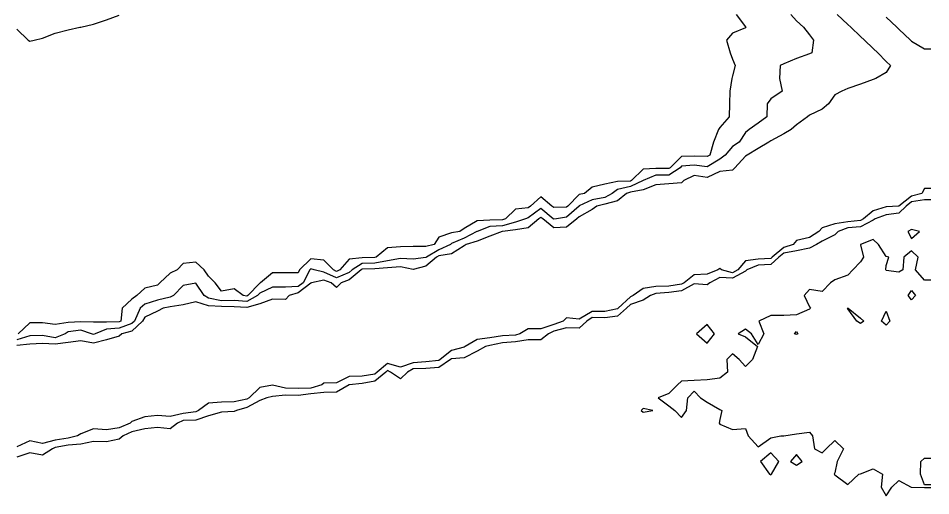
# Model space of a CAD drawing. Header units: metres. Extents: x 2681030 to 2681330, y 1246000 to 1246290.
# Drawn here: x 2681294.3 to 2681330, y 1246237.41 to 1246256.11 of the extents above; entities that cross this region are included whole.
import ezdxf

# ---------------------------------------------------------------- set-up
doc = ezdxf.new("R2010")
doc.units = ezdxf.units.M
doc.layers.add('BASIS_HOEHENLINIEN', color=8, linetype='Continuous')

msp = doc.modelspace()

# ---------------------------------------------------------------- linework, layer by layer
at = {"layer": 'BASIS_HOEHENLINIEN'}
for points in [[(2681324.531, 1246256.25, 0), (2681324.75, 1246256.004, 0), (2681325.024, 1246255.75, 0), (2681325.25, 1246255.46, 0), (2681325.419, 1246255.25, 0), (2681325.345, 1246254.75, 0), (2681325.25, 1246254.712, 0), (2681324.75, 1246254.531, 0), (2681324.25, 1246254.321, 0), (2681324.114, 1246254.25, 0), (2681324.084, 1246253.75, 0), (2681324.188, 1246253.25, 0), (2681323.75, 1246252.952, 0), (2681323.604, 1246252.75, 0), (2681323.589, 1246252.25, 0), (2681323.25, 1246251.993, 0), (2681322.89, 1246251.75, 0), (2681322.75, 1246251.633, 0), (2681322.504, 1246251.25, 0), (2681322.25, 1246251.088, 0), (2681321.957, 1246250.75, 0), (2681321.75, 1246250.582, 0), (2681321.25, 1246250.288, 0), (2681320.75, 1246250.352, 0), (2681320.25, 1246250.308, 0), (2681320.192, 1246250.25, 0), (2681319.75, 1246249.965, 0), (2681319.25, 1246249.958, 0), (2681318.753, 1246249.75, 0), (2681318.75, 1246249.748, 0), (2681318.25, 1246249.513, 0), (2681317.75, 1246249.4, 0), (2681317.53, 1246249.25, 0), (2681317.25, 1246249.086, 0), (2681316.75, 1246248.996, 0), (2681316.25, 1246248.76, 0), (2681316.24, 1246248.75, 0), (2681315.75, 1246248.321, 0), (2681315.359, 1246248.25, 0), (2681315.25, 1246248.233, 0), (2681315.229, 1246248.25, 0), (2681314.75, 1246248.655, 0), (2681314.25, 1246248.296, 0), (2681314.14, 1246248.25, 0), (2681313.75, 1246248.121, 0), (2681313.25, 1246247.982, 0), (2681312.75, 1246247.949, 0), (2681312.25, 1246247.755, 0), (2681312.244, 1246247.75, 0), (2681311.75, 1246247.501, 0), (2681311.25, 1246247.282, 0), (2681311.211, 1246247.25, 0), (2681310.75, 1246247.039, 0), (2681310.267, 1246246.75, 0), (2681310.25, 1246246.735, 0), (2681309.75, 1246246.675, 0), (2681309.25, 1246246.702, 0), (2681308.75, 1246246.61, 0), (2681308.25, 1246246.515, 0), (2681307.75, 1246246.503, 0), (2681307.367, 1246246.25, 0), (2681307.25, 1246246.153, 0), (2681306.75, 1246245.941, 0), (2681306.25, 1246246.163, 0), (2681305.878, 1246246.25, 0), (2681305.75, 1246246.288, 0), (2681305.71, 1246246.25, 0), (2681305.441, 1246245.75, 0), (2681305.25, 1246245.599, 0), (2681304.75, 1246245.572, 0), (2681304.25, 1246245.571, 0), (2681303.75, 1246245.346, 0), (2681303.657, 1246245.25, 0), (2681303.25, 1246245.009, 0), (2681302.75, 1246245.052, 0), (2681302.25, 1246245.046, 0), (2681301.75, 1246245.141, 0), (2681301.577, 1246245.25, 0), (2681301.25, 1246245.731, 0), (2681300.75, 1246245.639, 0), (2681300.378, 1246245.25, 0), (2681300.25, 1246245.18, 0), (2681299.75, 1246245.074, 0), (2681299.25, 1246244.908, 0), (2681299.077, 1246244.75, 0), (2681298.851, 1246244.25, 0), (2681298.75, 1246244.155, 0), (2681298.25, 1246243.976, 0), (2681297.75, 1246243.93, 0), (2681297.308, 1246243.75, 0), (2681297.25, 1246243.721, 0), (2681297.169, 1246243.75, 0), (2681296.75, 1246243.893, 0), (2681296.25, 1246243.823, 0), (2681296.135, 1246243.75, 0), (2681295.75, 1246243.588, 0), (2681295.25, 1246243.679, 0), (2681294.75, 1246243.666, 0), (2681294.25, 1246243.512, 0)], [(2681326.338, 1246256.25, 0), (2681326.75, 1246255.863, 0), (2681326.87, 1246255.75, 0), (2681327.25, 1246255.393, 0), (2681327.403, 1246255.25, 0), (2681327.75, 1246254.924, 0), (2681327.935, 1246254.75, 0), (2681328.25, 1246254.418, 0), (2681328.43, 1246254.25, 0), (2681328.25, 1246253.979, 0), (2681327.858, 1246253.75, 0), (2681327.75, 1246253.711, 0), (2681327.25, 1246253.53, 0), (2681326.75, 1246253.35, 0), (2681326.516, 1246253.25, 0), (2681326.25, 1246253.104, 0), (2681325.996, 1246252.75, 0), (2681325.75, 1246252.546, 0), (2681325.25, 1246252.306, 0), (2681325.173, 1246252.25, 0), (2681324.75, 1246251.936, 0), (2681324.542, 1246251.75, 0), (2681324.25, 1246251.584, 0), (2681323.75, 1246251.303, 0), (2681323.664, 1246251.25, 0), (2681323.25, 1246251.01, 0), (2681322.823, 1246250.75, 0), (2681322.75, 1246250.702, 0), (2681322.334, 1246250.25, 0), (2681322.25, 1246250.164, 0), (2681321.75, 1246250.111, 0), (2681321.25, 1246249.872, 0), (2681320.75, 1246249.955, 0), (2681320.335, 1246249.75, 0), (2681320.25, 1246249.657, 0), (2681319.75, 1246249.623, 0), (2681319.25, 1246249.581, 0), (2681318.75, 1246249.391, 0), (2681318.25, 1246249.3, 0), (2681318.093, 1246249.25, 0), (2681317.75, 1246248.951, 0), (2681317.25, 1246248.823, 0), (2681316.936, 1246248.75, 0), (2681316.75, 1246248.618, 0), (2681316.25, 1246248.332, 0), (2681316.155, 1246248.25, 0), (2681315.75, 1246247.929, 0), (2681315.25, 1246247.904, 0), (2681314.819, 1246248.25, 0), (2681314.75, 1246248.308, 0), (2681314.67, 1246248.25, 0), (2681314.25, 1246247.906, 0), (2681313.75, 1246247.815, 0), (2681313.25, 1246247.751, 0), (2681313.239, 1246247.75, 0), (2681312.75, 1246247.573, 0), (2681312.25, 1246247.378, 0), (2681311.818, 1246247.25, 0), (2681311.75, 1246247.194, 0), (2681311.25, 1246246.888, 0), (2681310.75, 1246246.804, 0), (2681310.659, 1246246.75, 0), (2681310.25, 1246246.393, 0), (2681309.75, 1246246.264, 0), (2681309.25, 1246246.377, 0), (2681308.75, 1246246.338, 0), (2681308.25, 1246246.294, 0), (2681307.75, 1246246.275, 0), (2681307.712, 1246246.25, 0), (2681307.25, 1246245.865, 0), (2681306.94, 1246245.75, 0), (2681306.75, 1246245.56, 0), (2681306.541, 1246245.75, 0), (2681306.25, 1246245.855, 0), (2681305.772, 1246245.75, 0), (2681305.75, 1246245.73, 0), (2681305.25, 1246245.351, 0), (2681304.896, 1246245.25, 0), (2681304.75, 1246245.1, 0), (2681304.25, 1246245.113, 0), (2681303.75, 1246244.922, 0), (2681303.25, 1246244.787, 0), (2681302.75, 1246244.807, 0), (2681302.25, 1246244.826, 0), (2681301.75, 1246244.843, 0), (2681301.25, 1246245.003, 0), (2681300.75, 1246244.886, 0), (2681300.25, 1246244.802, 0), (2681299.97, 1246244.75, 0), (2681299.75, 1246244.639, 0), (2681299.25, 1246244.403, 0), (2681299.165, 1246244.25, 0), (2681298.75, 1246243.86, 0), (2681298.349, 1246243.75, 0), (2681298.25, 1246243.661, 0), (2681297.75, 1246243.52, 0), (2681297.25, 1246243.385, 0), (2681296.75, 1246243.469, 0), (2681296.25, 1246243.41, 0), (2681295.75, 1246243.34, 0), (2681295.25, 1246243.365, 0), (2681294.75, 1246243.345, 0), (2681294.25, 1246243.291, 0)], [(2681294.25, 1246255.679, 0), (2681294.684, 1246255.25, 0), (2681294.75, 1246255.202, 0), (2681294.918, 1246255.25, 0), (2681295.25, 1246255.331, 0), (2681295.75, 1246255.522, 0), (2681296.25, 1246255.647, 0), (2681296.708, 1246255.75, 0), (2681296.75, 1246255.76, 0), (2681297.25, 1246255.877, 0), (2681297.75, 1246256.047, 0), (2681298.25, 1246256.22, 0)], [(2681322.39, 1246256.25, 0), (2681322.75, 1246255.776, 0), (2681322.77, 1246255.75, 0), (2681322.75, 1246255.733, 0), (2681322.25, 1246255.515, 0), (2681322.01, 1246255.25, 0), (2681322.157, 1246254.75, 0), (2681322.25, 1246254.506, 0), (2681322.347, 1246254.25, 0), (2681322.25, 1246253.848, 0), (2681322.224, 1246253.75, 0), (2681322.145, 1246253.25, 0), (2681322.13, 1246252.75, 0), (2681322.108, 1246252.25, 0), (2681321.75, 1246251.824, 0), (2681321.696, 1246251.75, 0), (2681321.5, 1246251.25, 0), (2681321.356, 1246250.75, 0), (2681321.25, 1246250.688, 0), (2681320.75, 1246250.712, 0), (2681320.25, 1246250.697, 0), (2681319.801, 1246250.25, 0), (2681319.75, 1246250.217, 0), (2681319.25, 1246250.218, 0), (2681318.75, 1246250.196, 0), (2681318.299, 1246249.75, 0), (2681318.25, 1246249.727, 0), (2681317.75, 1246249.708, 0), (2681317.25, 1246249.615, 0), (2681316.75, 1246249.493, 0), (2681316.456, 1246249.25, 0), (2681316.25, 1246249.207, 0), (2681315.8, 1246248.75, 0), (2681315.75, 1246248.706, 0), (2681315.25, 1246248.69, 0), (2681315.174, 1246248.75, 0), (2681314.75, 1246249.111, 0), (2681314.346, 1246248.75, 0), (2681314.25, 1246248.683, 0), (2681313.75, 1246248.634, 0), (2681313.357, 1246248.25, 0), (2681313.25, 1246248.214, 0), (2681312.75, 1246248.2, 0), (2681312.25, 1246248.178, 0), (2681311.75, 1246247.871, 0), (2681311.58, 1246247.75, 0), (2681311.25, 1246247.702, 0), (2681310.75, 1246247.533, 0), (2681310.568, 1246247.25, 0), (2681310.25, 1246247.173, 0), (2681309.75, 1246247.17, 0), (2681309.25, 1246247.155, 0), (2681308.75, 1246247.122, 0), (2681308.303, 1246246.75, 0), (2681308.25, 1246246.737, 0), (2681307.75, 1246246.73, 0), (2681307.25, 1246246.667, 0), (2681306.876, 1246246.25, 0), (2681306.75, 1246246.193, 0), (2681306.631, 1246246.25, 0), (2681306.25, 1246246.636, 0), (2681305.75, 1246246.682, 0), (2681305.298, 1246246.25, 0), (2681305.25, 1246246.134, 0), (2681304.75, 1246246.136, 0), (2681304.25, 1246246.143, 0), (2681303.783, 1246245.75, 0), (2681303.75, 1246245.735, 0), (2681303.283, 1246245.25, 0), (2681303.25, 1246245.23, 0), (2681303.095, 1246245.25, 0), (2681302.75, 1246245.514, 0), (2681302.25, 1246245.415, 0), (2681301.999, 1246245.75, 0), (2681301.75, 1246246.009, 0), (2681301.58, 1246246.25, 0), (2681301.25, 1246246.557, 0), (2681300.75, 1246246.504, 0), (2681300.514, 1246246.25, 0), (2681300.25, 1246246.128, 0), (2681299.845, 1246245.75, 0), (2681299.75, 1246245.653, 0), (2681299.25, 1246245.544, 0), (2681298.942, 1246245.25, 0), (2681298.75, 1246245.11, 0), (2681298.362, 1246244.75, 0), (2681298.316, 1246244.25, 0), (2681298.25, 1246244.224, 0), (2681297.75, 1246244.206, 0), (2681297.25, 1246244.203, 0), (2681296.75, 1246244.215, 0), (2681296.25, 1246244.199, 0), (2681295.75, 1246244.116, 0), (2681295.25, 1246244.181, 0), (2681294.75, 1246244.179, 0), (2681294.297, 1246243.75, 0)], [(2681328.25, 1246256.152, 0), (2681328.678, 1246255.75, 0), (2681328.75, 1246255.682, 0), (2681329.21, 1246255.25, 0), (2681329.25, 1246255.213, 0), (2681329.75, 1246254.911, 0), (2681330, 1246254.911, 0)], [(2681330, 1246249.444, 0), (2681329.75, 1246249.444, 0), (2681329.647, 1246249.25, 0), (2681329.25, 1246249.138, 0), (2681328.754, 1246248.75, 0), (2681328.75, 1246248.746, 0), (2681328.25, 1246248.724, 0), (2681327.75, 1246248.567, 0), (2681327.367, 1246248.25, 0), (2681327.25, 1246248.182, 0), (2681326.75, 1246248.135, 0), (2681326.25, 1246248.062, 0), (2681325.75, 1246247.902, 0), (2681325.617, 1246247.75, 0), (2681325.25, 1246247.522, 0), (2681324.75, 1246247.4, 0), (2681324.611, 1246247.25, 0), (2681324.25, 1246247.13, 0), (2681323.801, 1246246.75, 0), (2681323.75, 1246246.702, 0), (2681323.25, 1246246.673, 0), (2681322.75, 1246246.614, 0), (2681322.447, 1246246.25, 0), (2681322.25, 1246246.132, 0), (2681321.81, 1246246.25, 0), (2681321.75, 1246246.313, 0), (2681321.672, 1246246.25, 0), (2681321.25, 1246246.081, 0), (2681320.75, 1246246.062, 0), (2681320.351, 1246245.75, 0), (2681320.25, 1246245.69, 0), (2681319.75, 1246245.62, 0), (2681319.25, 1246245.608, 0), (2681318.75, 1246245.524, 0), (2681318.355, 1246245.25, 0), (2681318.25, 1246245.199, 0), (2681317.772, 1246244.75, 0), (2681317.75, 1246244.73, 0), (2681317.25, 1246244.62, 0), (2681316.75, 1246244.627, 0), (2681316.25, 1246244.329, 0), (2681315.75, 1246244.382, 0), (2681315.619, 1246244.25, 0), (2681315.25, 1246244.118, 0), (2681314.75, 1246243.951, 0), (2681314.25, 1246243.944, 0), (2681313.927, 1246243.75, 0), (2681313.75, 1246243.701, 0), (2681313.25, 1246243.669, 0), (2681312.75, 1246243.587, 0), (2681312.25, 1246243.524, 0), (2681311.788, 1246243.25, 0), (2681311.75, 1246243.227, 0), (2681311.25, 1246243.093, 0), (2681310.808, 1246242.75, 0), (2681310.75, 1246242.71, 0), (2681310.25, 1246242.654, 0), (2681309.75, 1246242.616, 0), (2681309.25, 1246242.438, 0), (2681308.75, 1246242.593, 0), (2681308.342, 1246242.25, 0), (2681308.25, 1246242.174, 0), (2681307.75, 1246242.097, 0), (2681307.25, 1246242.079, 0), (2681306.75, 1246241.831, 0), (2681306.25, 1246241.818, 0), (2681306.176, 1246241.75, 0), (2681305.75, 1246241.628, 0), (2681305.25, 1246241.608, 0), (2681304.75, 1246241.621, 0), (2681304.25, 1246241.741, 0), (2681303.75, 1246241.643, 0), (2681303.332, 1246241.25, 0), (2681303.25, 1246241.194, 0), (2681302.75, 1246241.085, 0), (2681302.25, 1246241.075, 0), (2681301.75, 1246241.037, 0), (2681301.355, 1246240.75, 0), (2681301.25, 1246240.695, 0), (2681300.75, 1246240.625, 0), (2681300.25, 1246240.51, 0), (2681299.75, 1246240.546, 0), (2681299.25, 1246240.505, 0), (2681298.75, 1246240.32, 0), (2681298.679, 1246240.25, 0), (2681298.25, 1246240.067, 0), (2681297.75, 1246239.991, 0), (2681297.25, 1246240.024, 0), (2681296.75, 1246239.837, 0), (2681296.614, 1246239.75, 0), (2681296.25, 1246239.67, 0), (2681295.75, 1246239.592, 0), (2681295.25, 1246239.46, 0), (2681294.75, 1246239.559, 0), (2681294.25, 1246239.326, 0)], [(2681330, 1246248.998, 0), (2681329.75, 1246248.998, 0), (2681329.25, 1246248.913, 0), (2681329.042, 1246248.75, 0), (2681328.75, 1246248.477, 0), (2681328.25, 1246248.415, 0), (2681327.825, 1246248.25, 0), (2681327.75, 1246248.205, 0), (2681327.25, 1246247.937, 0), (2681326.75, 1246247.897, 0), (2681326.378, 1246247.75, 0), (2681326.25, 1246247.629, 0), (2681325.75, 1246247.377, 0), (2681325.529, 1246247.25, 0), (2681325.25, 1246247.102, 0), (2681324.75, 1246246.993, 0), (2681324.25, 1246246.91, 0), (2681324.06, 1246246.75, 0), (2681323.75, 1246246.462, 0), (2681323.25, 1246246.436, 0), (2681322.81, 1246246.25, 0), (2681322.75, 1246246.197, 0), (2681322.25, 1246245.927, 0), (2681321.75, 1246245.957, 0), (2681321.354, 1246245.75, 0), (2681321.25, 1246245.664, 0), (2681320.75, 1246245.705, 0), (2681320.25, 1246245.432, 0), (2681319.75, 1246245.365, 0), (2681319.25, 1246245.324, 0), (2681319.038, 1246245.25, 0), (2681318.75, 1246245.074, 0), (2681318.25, 1246244.899, 0), (2681318.091, 1246244.75, 0), (2681317.75, 1246244.442, 0), (2681317.25, 1246244.371, 0), (2681316.75, 1246244.391, 0), (2681316.551, 1246244.25, 0), (2681316.25, 1246243.975, 0), (2681315.75, 1246243.983, 0), (2681315.25, 1246243.86, 0), (2681315.051, 1246243.75, 0), (2681314.75, 1246243.519, 0), (2681314.25, 1246243.51, 0), (2681313.75, 1246243.431, 0), (2681313.25, 1246243.4, 0), (2681312.75, 1246243.297, 0), (2681312.587, 1246243.25, 0), (2681312.25, 1246243.077, 0), (2681311.75, 1246242.804, 0), (2681311.25, 1246242.776, 0), (2681311.216, 1246242.75, 0), (2681310.75, 1246242.432, 0), (2681310.25, 1246242.395, 0), (2681309.75, 1246242.382, 0), (2681309.523, 1246242.25, 0), (2681309.25, 1246241.989, 0), (2681308.866, 1246242.25, 0), (2681308.75, 1246242.308, 0), (2681308.681, 1246242.25, 0), (2681308.25, 1246241.894, 0), (2681307.75, 1246241.808, 0), (2681307.25, 1246241.753, 0), (2681307.244, 1246241.75, 0), (2681306.75, 1246241.46, 0), (2681306.25, 1246241.449, 0), (2681305.75, 1246241.395, 0), (2681305.25, 1246241.341, 0), (2681304.75, 1246241.348, 0), (2681304.25, 1246241.298, 0), (2681304.025, 1246241.25, 0), (2681303.75, 1246241.145, 0), (2681303.25, 1246240.862, 0), (2681302.833, 1246240.75, 0), (2681302.75, 1246240.704, 0), (2681302.25, 1246240.689, 0), (2681301.75, 1246240.54, 0), (2681301.25, 1246240.367, 0), (2681300.75, 1246240.359, 0), (2681300.525, 1246240.25, 0), (2681300.25, 1246240.035, 0), (2681299.75, 1246240.084, 0), (2681299.25, 1246240.033, 0), (2681298.75, 1246239.915, 0), (2681298.404, 1246239.75, 0), (2681298.25, 1246239.629, 0), (2681297.75, 1246239.518, 0), (2681297.25, 1246239.53, 0), (2681296.75, 1246239.436, 0), (2681296.25, 1246239.393, 0), (2681295.75, 1246239.301, 0), (2681295.643, 1246239.25, 0), (2681295.25, 1246238.994, 0), (2681294.75, 1246239.093, 0), (2681294.25, 1246238.926, 0)], [(2681329.25, 1246247.477, 0), (2681329.556, 1246247.75, 0), (2681329.25, 1246247.839, 0), (2681329.098, 1246247.75, 0), (2681329.25, 1246247.477, 0)], [(2681330, 1246245.846, 0), (2681329.75, 1246245.846, 0), (2681329.405, 1246246.25, 0), (2681329.507, 1246246.75, 0), (2681329.25, 1246247.004, 0), (2681328.945, 1246246.75, 0), (2681328.904, 1246246.25, 0), (2681328.75, 1246246.16, 0), (2681328.25, 1246246.223, 0), (2681328.237, 1246246.25, 0), (2681328.25, 1246246.421, 0), (2681328.356, 1246246.75, 0), (2681328.25, 1246246.775, 0), (2681327.952, 1246247.25, 0), (2681327.75, 1246247.445, 0), (2681327.25, 1246247.251, 0), (2681327.248, 1246247.25, 0), (2681327.25, 1246247.235, 0), (2681327.371, 1246246.75, 0), (2681327.25, 1246246.564, 0), (2681326.957, 1246246.25, 0), (2681326.75, 1246246.051, 0), (2681326.25, 1246245.865, 0), (2681326.077, 1246245.75, 0), (2681325.75, 1246245.408, 0), (2681325.25, 1246245.486, 0), (2681325.043, 1246245.25, 0), (2681325.25, 1246244.813, 0), (2681325.3, 1246244.75, 0), (2681325.25, 1246244.712, 0), (2681324.75, 1246244.493, 0), (2681324.25, 1246244.469, 0), (2681323.75, 1246244.467, 0), (2681323.274, 1246244.25, 0), (2681323.474, 1246243.75, 0), (2681323.25, 1246243.33, 0), (2681322.989, 1246243.75, 0), (2681322.75, 1246243.937, 0), (2681322.468, 1246243.75, 0), (2681322.75, 1246243.631, 0), (2681323.22, 1246243.25, 0), (2681323.023, 1246242.75, 0), (2681322.75, 1246242.472, 0), (2681322.504, 1246242.75, 0), (2681322.25, 1246242.972, 0), (2681322.024, 1246242.75, 0), (2681322.052, 1246242.25, 0), (2681321.75, 1246242.011, 0), (2681321.25, 1246241.945, 0), (2681320.75, 1246241.916, 0), (2681320.25, 1246241.894, 0), (2681320.096, 1246241.75, 0), (2681319.75, 1246241.413, 0), (2681319.332, 1246241.25, 0), (2681319.75, 1246240.933, 0), (2681319.988, 1246240.75, 0), (2681320.25, 1246240.479, 0), (2681320.449, 1246240.75, 0), (2681320.491, 1246241.25, 0), (2681320.75, 1246241.5, 0), (2681320.988, 1246241.25, 0), (2681321.25, 1246241.071, 0), (2681321.75, 1246240.781, 0), (2681321.827, 1246240.75, 0), (2681321.75, 1246240.399, 0), (2681321.727, 1246240.25, 0), (2681321.75, 1246240.207, 0), (2681322.25, 1246240.008, 0), (2681322.75, 1246240.041, 0), (2681322.851, 1246239.75, 0), (2681323.25, 1246239.322, 0), (2681323.75, 1246239.675, 0), (2681324.141, 1246239.75, 0), (2681324.25, 1246239.76, 0), (2681324.75, 1246239.839, 0), (2681325.25, 1246239.901, 0), (2681325.375, 1246239.75, 0), (2681325.454, 1246239.25, 0), (2681325.75, 1246239.085, 0), (2681325.91, 1246239.25, 0), (2681326.25, 1246239.579, 0), (2681326.588, 1246239.25, 0), (2681326.34, 1246238.75, 0), (2681326.25, 1246238.312, 0), (2681326.226, 1246238.25, 0), (2681326.25, 1246238.233, 0), (2681326.75, 1246237.852, 0), (2681327.186, 1246238.25, 0), (2681327.25, 1246238.274, 0), (2681327.75, 1246238.468, 0), (2681328.108, 1246238.25, 0), (2681328.057, 1246237.75, 0), (2681328.25, 1246237.409, 0), (2681328.479, 1246237.75, 0), (2681328.75, 1246238.006, 0), (2681329.239, 1246237.75, 0), (2681329.25, 1246237.74, 0), (2681329.75, 1246237.739, 0), (2681330, 1246237.739, 0)], [(2681329.399, 1246245.25, 0), (2681329.25, 1246245.082, 0), (2681329.113, 1246245.25, 0), (2681329.25, 1246245.452, 0), (2681329.399, 1246245.25, 0)], [(2681327.388, 1246244.25, 0), (2681327.25, 1246244.155, 0), (2681327.106, 1246244.25, 0), (2681326.75, 1246244.733, 0), (2681326.729, 1246244.75, 0), (2681326.75, 1246244.76, 0), (2681326.763, 1246244.75, 0), (2681327.25, 1246244.368, 0), (2681327.388, 1246244.25, 0)], [(2681328.393, 1246244.25, 0), (2681328.25, 1246244.095, 0), (2681328.072, 1246244.25, 0), (2681328.25, 1246244.636, 0), (2681328.393, 1246244.25, 0)], [(2681321.25, 1246243.379, 0), (2681321.538, 1246243.75, 0), (2681321.25, 1246244.111, 0), (2681320.84, 1246243.75, 0), (2681321.25, 1246243.379, 0)], [(2681324.796, 1246243.75, 0), (2681324.75, 1246243.717, 0), (2681324.668, 1246243.75, 0), (2681324.75, 1246243.836, 0), (2681324.796, 1246243.75, 0)], [(2681318.75, 1246240.687, 0), (2681319.122, 1246240.75, 0), (2681318.75, 1246240.831, 0), (2681318.668, 1246240.75, 0), (2681318.75, 1246240.687, 0)], [(2681323.75, 1246238.223, 0), (2681323.769, 1246238.25, 0), (2681324.055, 1246238.75, 0), (2681323.75, 1246239.084, 0), (2681323.334, 1246238.75, 0), (2681323.692, 1246238.25, 0), (2681323.75, 1246238.223, 0)], [(2681324.75, 1246238.613, 0), (2681324.965, 1246238.75, 0), (2681324.75, 1246239.021, 0), (2681324.508, 1246238.75, 0), (2681324.75, 1246238.613, 0)], [(2681330, 1246237.839, 0), (2681329.75, 1246237.839, 0), (2681329.597, 1246238.25, 0), (2681329.61, 1246238.75, 0), (2681329.75, 1246238.879, 0), (2681330, 1246238.879, 0)]]:
    msp.add_polyline3d(points, dxfattribs=at)

doc.saveas('drawing.dxf')
